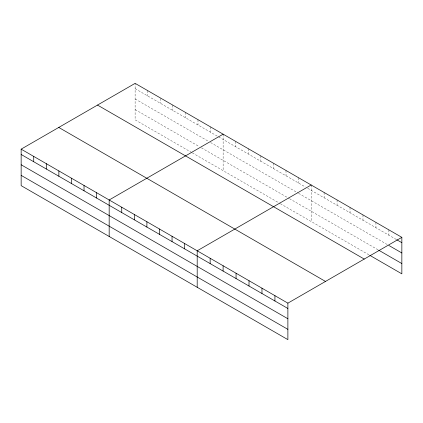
<?xml version="1.0" encoding="UTF-8"?>
<svg xmlns="http://www.w3.org/2000/svg" width="423" height="423" viewBox="0 0 423 423"><rect width="100%" height="100%" fill="white"/><g stroke="black" fill="none" stroke-linecap="round" stroke-linejoin="round"><path stroke-width="0.32" stroke-dasharray="2.12 1.59" d="M191.704 152.518L135.117 119.852L135.117 83.357M135.117 88.682L217.993 136.529M218.569 136.862L305.443 187.019M307.733 188.341L396.219 239.429M135.117 98.966L208.851 141.536M210.564 142.525L298.014 193.015M298.585 193.343L387.769 244.832M135.117 109.562L199.133 146.522M201.422 147.844L288.872 198.334M289.443 198.662L378.194 249.903M192.275 152.851L279.725 203.336M280.296 203.669L369.179 254.984M388.896 229.874L388.896 235.199M375.941 222.392L375.941 227.717M362.982 214.91L362.982 220.24M350.027 207.434L350.027 212.758M337.073 199.952L337.073 205.277M324.118 192.47L324.118 197.8M311.159 184.994L311.159 221.488M298.585 177.734L298.585 183.059M286.011 170.474L286.011 175.799M273.438 163.215L273.438 168.539M260.864 155.955L260.864 161.279M248.29 148.695L248.29 154.02M235.711 141.435L235.711 146.76M223.138 134.176L223.138 170.67M210.564 126.916L210.564 132.24M197.99 119.656L197.99 124.981M185.417 112.396L185.417 117.721M172.843 105.137L172.843 110.461M160.269 98.469L160.269 103.201M147.69 90.617L147.69 95.942"/><path stroke-width="0.63" d="M369.744 255.307L401.85 273.845L401.85 237.351L135.117 83.357L21.15 149.155L21.15 185.649L287.883 339.643L287.883 303.148L21.15 149.155M223.138 134.176L109.171 199.973L109.171 236.468M311.159 184.994L197.192 250.791L197.192 287.286M287.883 303.148L401.85 237.351M396.779 239.751L401.85 242.68M388.896 245.483L401.85 252.965M378.754 250.226L401.85 263.561M97.507 105.068L364.24 259.066M58.76 127.439L325.493 281.438M21.15 154.48L287.883 308.478M21.15 164.764L287.883 318.762M21.15 175.365L287.883 329.358M274.929 295.672L274.929 300.996M261.969 288.19L261.969 293.52M249.015 280.708L249.015 286.038M236.06 273.232L236.06 278.556M223.106 265.75L223.106 271.08M210.146 258.273L210.146 263.598M184.618 243.532L184.618 248.856M172.045 236.272L172.045 241.596M159.471 229.012L159.471 234.337M146.897 221.752L146.897 227.077M134.318 214.493L134.318 219.817M121.745 207.233L121.745 212.558M96.597 192.714L96.597 198.038M84.024 185.454L84.024 190.778M71.45 178.194L71.45 183.519M58.871 170.934L58.871 176.259M46.297 163.675L46.297 168.999M33.724 156.415L33.724 161.739"/></g></svg>
